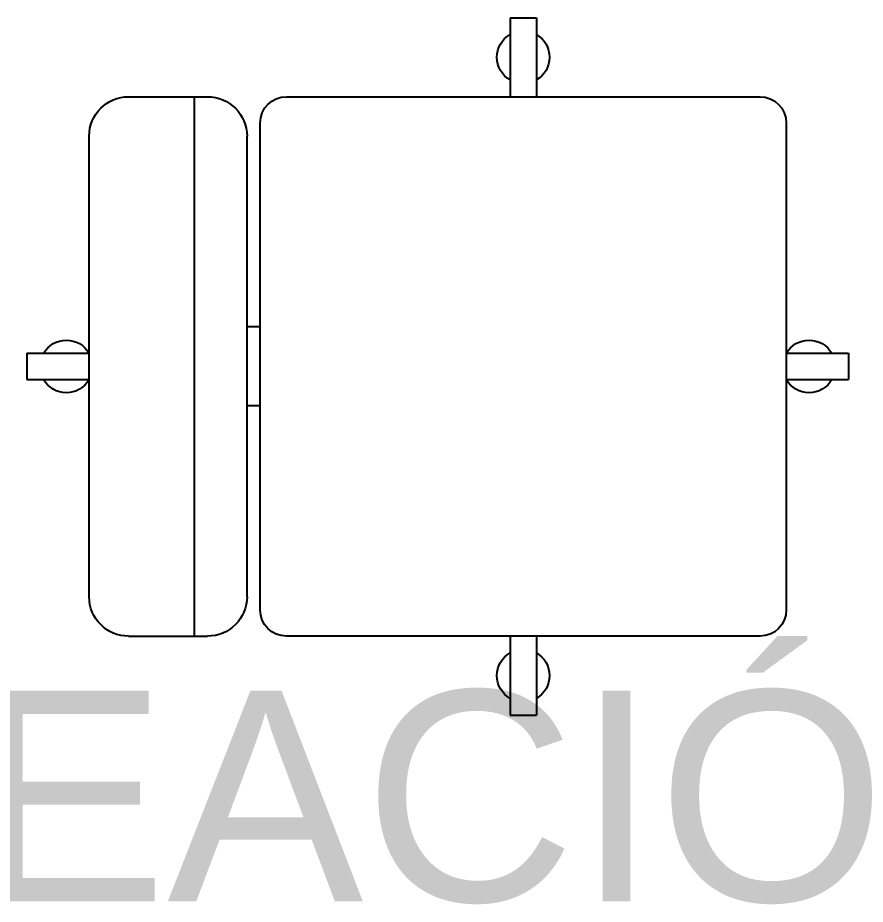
# Model space of a CAD drawing. Header units: metres. Extents: x -22.5 to 67.5, y 0 to 64.7.
# Drawn here: x 38.938 to 39.582, y 35.913 to 36.587 of the extents above; entities that cross this region are included whole.
import ezdxf

# ---------------------------------------------------------------- set-up
doc = ezdxf.new("R2010")
doc.units = ezdxf.units.M
doc.layers.add('TEXTO', color=7, linetype='Continuous')
doc.layers.add('XREF PB NEURO-ONCOLOGIA$0$MOBILIARIO', color=161, linetype='Continuous')
doc.styles.add('100 LOCALES 25', font='arial.ttf', dxfattribs={"height": 0.25})

# ---------------------------------------------------------------- blocks, each defined once
blk = doc.blocks.new('XREF PB NEURO-ONCOLOGIA$0$SILLGIRS')
for p, q in [((-0.01, 0.37732), (-0.01, 0.33)), ((-0.01, 0.37732), (0.01, 0.37732)), ((0.01, 0.37732), (0.01, 0.33)), ((0.175, 0.33), (-0.175, 0.33)), ((-0.205, 0.3), (-0.205, 0.24)), ((0.205, 0.3), (0.205, 0.24)), ((0.205, 0.25), (-0.205, 0.25)), ((0.175, 0.21), (-0.175, 0.21)), ((-0.03, 0.2), (-0.03, 0.21)), ((0.03, 0.2), (0.03, 0.21)), ((0.185, 0.2), (-0.185, 0.2)), ((-0.205, 0.18), (-0.205, -0.18)), ((0.205, -0.18), (0.205, 0.18)), ((-0.265, 0.01), (-0.205, 0.01)), ((-0.265, 0.01), (-0.265, -0.01)), ((0.205, 0.01), (0.265, 0.01)), ((0.265, 0.01), (0.265, -0.01)), ((-0.265, -0.01), (-0.205, -0.01)), ((0.205, -0.01), (0.265, -0.01)), ((-0.185, -0.2), (0.185, -0.2)), ((-0.01, -0.2), (-0.01, -0.24732)), ((0.01, -0.2), (0.01, -0.24732)), ((-0.01, -0.24732), (0.01, -0.24732))]:
    blk.add_line(p, q)
for centre, radius, start, end in [((0, 0.34732), 0.02, 120, 240), ((0, 0.34732), 0.02, 300, 60), ((-0.175, 0.3), 0.03, 90, 180), ((0.175, 0.3), 0.03, 0, 90), ((-0.175, 0.24), 0.03, 180, 270), ((0.175, 0.24), 0.03, 270, 0), ((-0.185, 0.18), 0.02, 90, 180), ((0.185, 0.18), 0.02, 0, 90), ((-0.235, 0), 0.02, 30, 150), ((0.235, 0), 0.02, 30, 150), ((-0.235, 0), 0.02, 210, 330), ((0.235, 0), 0.02, 210, 330), ((-0.185, -0.18), 0.02, 180, 270), ((0.185, -0.18), 0.02, 270, 0), ((0, -0.21732), 0.02, 120, 240), ((0, -0.21732), 0.02, 300, 60)]:
    blk.add_arc(centre, radius, start, end)
blk = doc.blocks.new('XREF PB NEURO-ONCOLOGIA')
at = {"layer": 'XREF PB NEURO-ONCOLOGIA$0$MOBILIARIO', "xscale": -1}
blk.add_blockref('XREF PB NEURO-ONCOLOGIA$0$SILLGIRS', (2.84844, 5.94152, 0), dxfattribs=at)

msp = doc.modelspace()

# ---------------------------------------------------------------- block references
at = {"rotation": 90}
msp.add_blockref('XREF PB NEURO-ONCOLOGIA', (45.26344, 33.47338), dxfattribs=at)

# ---------------------------------------------------------------- next in the draw order: texts
at = {"layer": 'TEXTO', "insert": (37.4874, 36.07535), "char_height": 0.16, "width": 3.1027236, "attachment_point": 1, "style": '100 LOCALES 25'}
msp.add_mtext('\\pxqc;PLANEACIÓN', dxfattribs=at)

doc.saveas('drawing.dxf')
